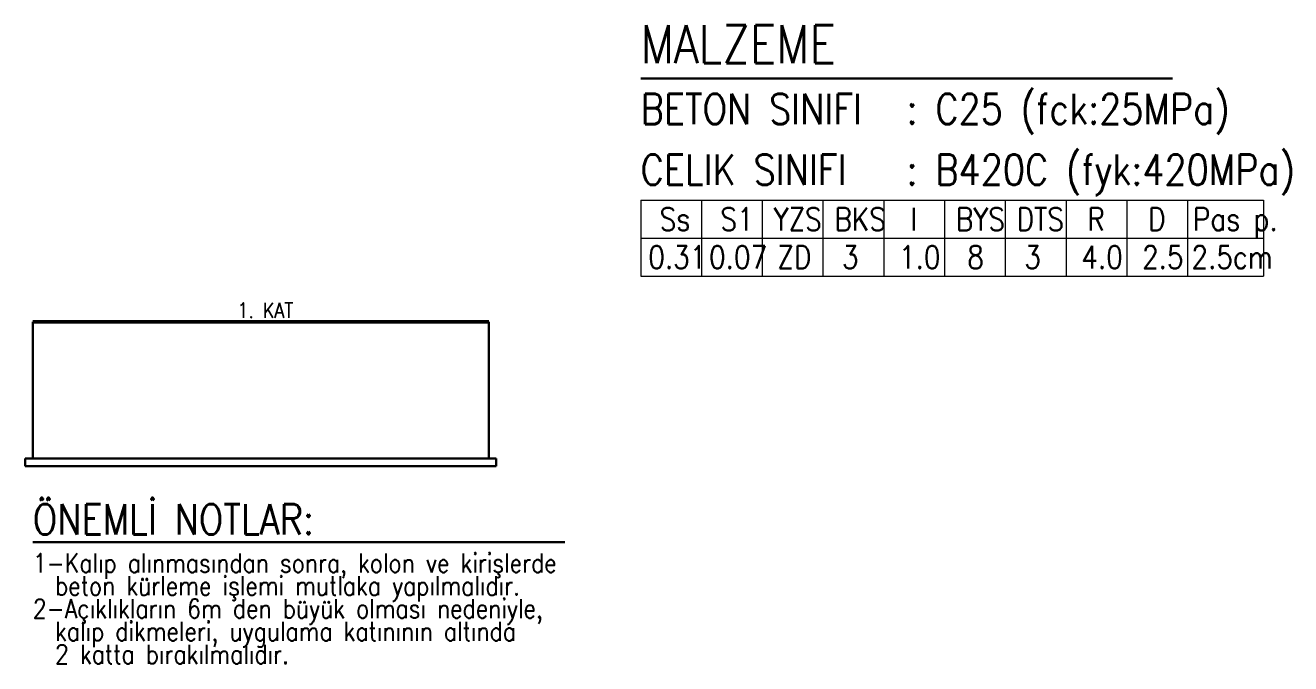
# Model space of a CAD drawing. Extents: x 0 to 1.09, y 0.04 to 0.84.
# Drawn here: x 0.928 to 1.0946, y 0.043 to 0.127 of the extents above; entities that cross this region are included whole.
import ezdxf

# ---------------------------------------------------------------- set-up
doc = ezdxf.new("R2010")
doc.units = 0
for name, color, linetype, lineweight in [('DETAIL3', 2, 'Continuous', 30), ('DETAIL4', 3, 'Continuous', 50), ('MATERIAL2', 1, 'Continuous', 20), ('MATERIAL3', 2, 'Continuous', 30), ('MATERIAL4', 3, 'Continuous', 50)]:
    doc.layers.add(name, color=color, linetype=linetype, lineweight=lineweight)
doc.styles.add('stastyle', font='RomanSTA.ttf')

msp = doc.modelspace()

# ---------------------------------------------------------------- linework, layer by layer
at = {"layer": 'DETAIL3', "color": 2}
for p, q in [((0.929, 0.088), (0.929, 0.07)), ((0.989, 0.088), (0.989, 0.07)), ((0.928, 0.07), (0.99, 0.07)), ((0.928, 0.07), (0.928, 0.069)), ((0.99, 0.07), (0.99, 0.069)), ((0.928, 0.069), (0.99, 0.069)), ((0.929, 0.059), (0.999, 0.059))]:
    msp.add_line(p, q, dxfattribs=at)
at = {"layer": 'DETAIL4', "color": 3}
msp.add_line((0.929, 0.088), (0.989, 0.088), dxfattribs=at)
at = {"layer": 'MATERIAL2', "color": 1}
for p, q in [((1.009, 0.104), (1.091, 0.104)), ((1.009, 0.104), (1.009, 0.094)), ((1.017, 0.104), (1.017, 0.094)), ((1.025, 0.104), (1.025, 0.094)), ((1.033, 0.104), (1.033, 0.094)), ((1.041, 0.104), (1.041, 0.094)), ((1.049, 0.104), (1.049, 0.094)), ((1.057, 0.104), (1.057, 0.094)), ((1.065, 0.104), (1.065, 0.094)), ((1.073, 0.104), (1.073, 0.094)), ((1.081, 0.104), (1.081, 0.094)), ((1.091, 0.104), (1.091, 0.094)), ((1.009, 0.099), (1.091, 0.099)), ((1.009, 0.094), (1.091, 0.094))]:
    msp.add_line(p, q, dxfattribs=at)
at = {"layer": 'MATERIAL3', "color": 2}
msp.add_line((1.009, 0.12), (1.079, 0.12), dxfattribs=at)

# ---------------------------------------------------------------- texts
at = {"layer": 'DETAIL3', "color": 2, "style": 'stastyle', "width": 0.85}
for s, height, p in [('1. KAT', 0.002, (0.95591, 0.0885)), ('1-Kalıp alınmasından sonra, kolon ve kirişlerde', 0.0025, (0.929, 0.055)), ('  beton kürleme işlemi mutlaka yapılmalıdır.', 0.0025, (0.929, 0.052)), ('2-Açıklıkların 6m den büyük olması nedeniyle,', 0.0025, (0.929, 0.049)), ('  kalıp dikmeleri, uygulama katınının altında', 0.0025, (0.929, 0.046)), ('  2 katta bırakılmalıdır.', 0.0025, (0.929, 0.043))]:
    msp.add_text(s, height=height, dxfattribs=at).set_placement(p)
at = {"layer": 'DETAIL4', "color": 3, "style": 'stastyle', "width": 0.85}
msp.add_text('ÖNEMLİ NOTLAR:', height=0.004, dxfattribs=at).set_placement((0.929, 0.06))
at = {"layer": 'MATERIAL3', "color": 2, "style": 'stastyle', "width": 0.85}
for s, height, p in [('BETON SINIFI', 0.004, (1.009, 0.114)), ('CELIK SINIFI', 0.004, (1.009, 0.106)), ('Ss', 0.003, (1.0115, 0.1)), ('S1', 0.003, (1.0195, 0.1)), ('YZS', 0.003, (1.0265, 0.1)), ('BKS', 0.003, (1.0345, 0.1)), ('I', 0.003, (1.0445, 0.1)), ('BYS', 0.003, (1.0505, 0.1)), ('DTS', 0.003, (1.0585, 0.1)), ('R', 0.003, (1.0678, 0.1)), ('D', 0.003, (1.0758, 0.1)), ('Pas p.', 0.003, (1.0817, 0.1)), ('0.31', 0.003, (1.01, 0.095)), ('0.07', 0.003, (1.018, 0.095)), ('ZD', 0.003, (1.027, 0.095)), ('3', 0.003, (1.0355, 0.095)), ('1.0', 0.003, (1.043, 0.095)), ('8', 0.003, (1.052, 0.095)), ('3', 0.003, (1.0595, 0.095)), ('4.0', 0.003, (1.067, 0.095)), ('2.5', 0.003, (1.075, 0.095)), ('2.5cm', 0.003, (1.0815, 0.095))]:
    msp.add_text(s, height=height, dxfattribs=at).set_placement(p)
at = {"layer": 'MATERIAL4', "color": 3, "style": 'stastyle', "width": 0.85}
for s, height, p in [('MALZEME', 0.005, (1.009, 0.122)), (': C25 (fck:25MPa)', 0.004, (1.044, 0.114)), (': B420C (fyk:420MPa)', 0.004, (1.044, 0.106))]:
    msp.add_text(s, height=height, dxfattribs=at).set_placement(p)

doc.saveas('drawing.dxf')
